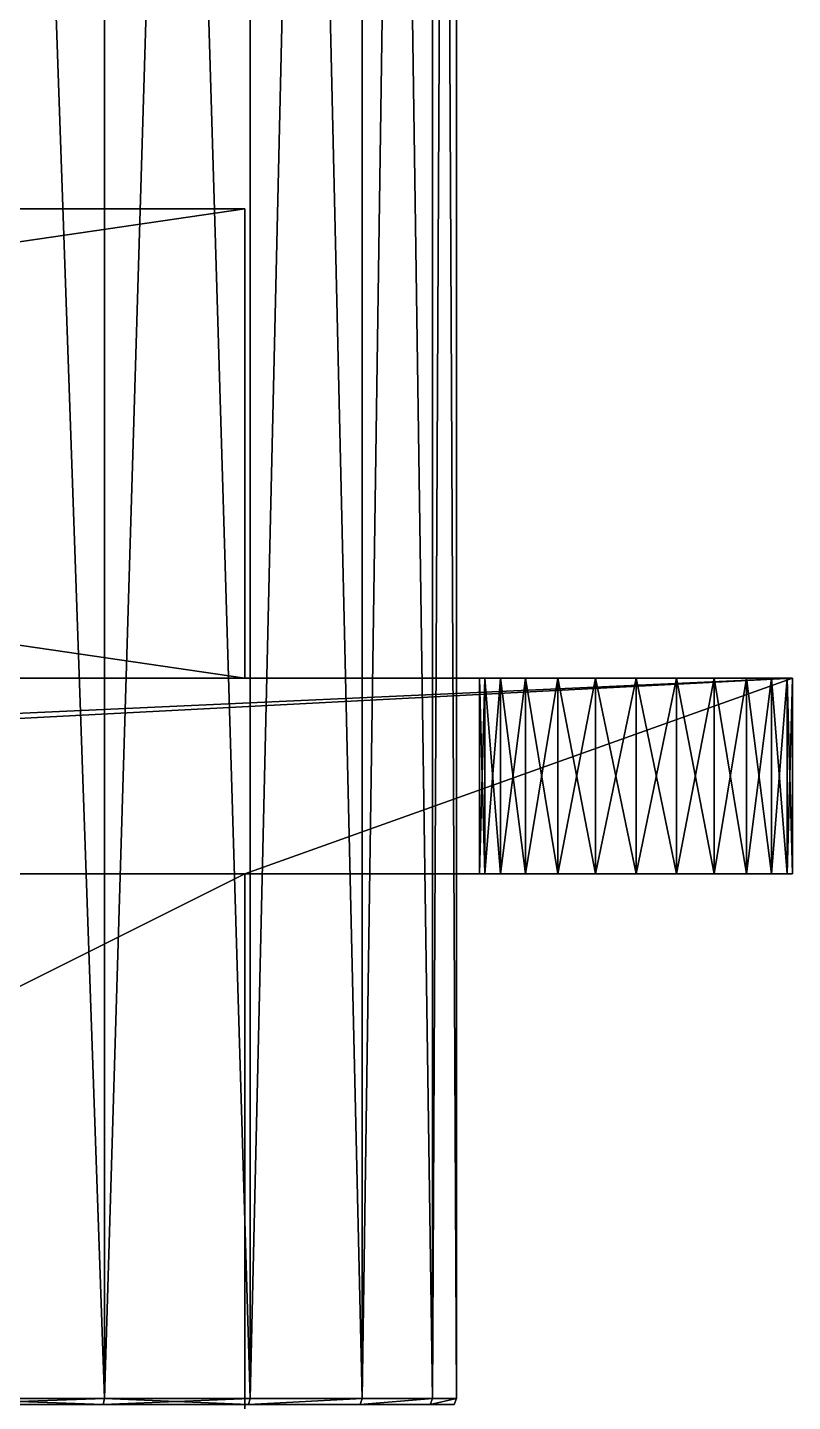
# Model space of a CAD drawing. Header units: millimetres. Extents: x 792 to 981, y 271 to 417.
# Drawn here: x 918.4 to 928.17, y 320.39 to 337.95 of the extents above; entities that cross this region are included whole.
import ezdxf

# ---------------------------------------------------------------- set-up
doc = ezdxf.new("R2010")
doc.units = ezdxf.units.MM

# ---------------------------------------------------------------- blocks, each defined once
blk = doc.blocks.new('Component')
for p, q in [((0, 20, 26.5), (41, 20, 26.5)), ((41, 20, 35), (34.626, 19.979, 35)), ((41, 20, 29), (41, 20, 35)), ((41, 0, 29), (41, 20, 29)), ((41, 20, 29), (48, 20, 29)), ((41, 20, 26.5), (41, 0, 26.5)), ((41, 20, 26.5), (48, 20, 26.5)), ((41, 20, 6), (41, 20, 26.5)), ((41, 0, 35), (41, 20, 35)), ((48, 20, 26.5), (48, 20, 29)), ((48, 20, 26.5), (48, 16.5, 26.5)), ((48, 16.5, 29), (48, 20, 29)), ((46, 18.5, 29), (46, 18.5, 26.5)), ((45.482, 18.432, 29), (45.482, 18.432, 26.5)), ((46.518, 18.432, 29), (46.518, 18.432, 26.5)), ((45, 18.232, 29), (45, 18.232, 26.5)), ((47, 18.232, 29), (47, 18.232, 26.5)), ((44.586, 17.914, 29), (44.586, 17.914, 26.5)), ((47.414, 17.914, 29), (47.414, 17.914, 26.5)), ((44.268, 17.5, 29), (44.268, 17.5, 26.5)), ((47.732, 17.5, 29), (47.732, 17.5, 26.5)), ((44.068, 17.018, 29), (44.068, 17.018, 26.5)), ((47.932, 17.018, 29), (47.932, 17.018, 26.5)), ((44, 16.5, 29), (44, 16.5, 26.5)), ((48, 16.5, 29), (48, 16.5, 26.5)), ((48, 3.5, 29), (48, 16.5, 29)), ((48, 16.5, 26.5), (48, 3.5, 26.5)), ((44.068, 15.982, 29), (44.068, 15.982, 26.5)), ((47.932, 15.982, 29), (47.932, 15.982, 26.5)), ((44.268, 15.5, 29), (44.268, 15.5, 26.5)), ((47.732, 15.5, 29), (47.732, 15.5, 26.5)), ((44.586, 15.086, 29), (44.586, 15.086, 26.5)), ((47.414, 15.086, 29), (47.414, 15.086, 26.5)), ((45, 14.768, 29), (45, 14.768, 26.5)), ((47, 14.768, 29), (47, 14.768, 26.5)), ((45.482, 14.568, 29), (45.482, 14.568, 26.5)), ((46, 14.5, 29), (46, 14.5, 26.5)), ((46.518, 14.568, 29), (46.518, 14.568, 26.5)), ((46, 5.5, 29), (46, 5.5, 26.5)), ((45.482, 5.432, 29), (45.482, 5.432, 26.5)), ((46.518, 5.432, 29), (46.518, 5.432, 26.5)), ((45, 5.232, 29), (45, 5.232, 26.5)), ((47, 5.232, 29), (47, 5.232, 26.5)), ((44.586, 4.914, 29), (44.586, 4.914, 26.5)), ((47.414, 4.914, 29), (47.414, 4.914, 26.5)), ((44.268, 4.5, 29), (44.268, 4.5, 26.5)), ((47.732, 4.5, 29), (47.732, 4.5, 26.5)), ((44.068, 4.018, 29), (44.068, 4.018, 26.5)), ((47.932, 4.018, 29), (47.932, 4.018, 26.5)), ((44, 3.5, 29), (44, 3.5, 26.5)), ((48, 0, 29), (48, 3.5, 29)), ((48, 3.5, 29), (48, 3.5, 26.5)), ((48, 3.5, 26.5), (48, 0, 26.5)), ((44.068, 2.982, 29), (44.068, 2.982, 26.5)), ((47.932, 2.982, 29), (47.932, 2.982, 26.5)), ((44.268, 2.5, 29), (44.268, 2.5, 26.5)), ((47.732, 2.5, 29), (47.732, 2.5, 26.5)), ((44.586, 2.086, 29), (44.586, 2.086, 26.5)), ((47.414, 2.086, 29), (47.414, 2.086, 26.5)), ((45, 1.768, 29), (45, 1.768, 26.5)), ((47, 1.768, 29), (47, 1.768, 26.5)), ((45.482, 1.568, 29), (45.482, 1.568, 26.5)), ((46, 1.5, 29), (46, 1.5, 26.5)), ((46.518, 1.568, 29), (46.518, 1.568, 26.5)), ((41, 0, 26.5), (0, 0, 26.5)), ((34.626, 0.021, 35), (41, 0, 35)), ((41, 0, 29), (41, 0, 35)), ((41, 0, 29), (48, 0, 29)), ((41, 0, 26.5), (48, 0, 26.5)), ((41, 0, 6), (41, 0, 26.5)), ((48, 0, 26.5), (48, 0, 29))]:
    blk.add_line(p, q)
at = {"extrusion": (0, 0, -1)}
for centre in [(-46, 16.5, -29), (-46, 16.5, -26.5), (-46, 3.5, -29), (-46, 3.5, -26.5)]:
    blk.add_circle(centre, 2, dxfattribs=at)
mesh = blk.add_polyface()
corners = [(-7, 20, 29), (0, 20, 29), (-7, 20, 26.5), (10, 20, 37), (34.626, 19.979, 35), (10, 20, 35), (34.626, 19.979, 37), (34.5, 20, 37), (0, 20, 35), (41, 20, 29), (41, 20, 35), (41, 20, 26.5), (0, 20, 26.5), (48, 20, 26.5), (48, 20, 29)]
mesh.append_faces([[corners[k] for k in face] for face in [(6, 3, 7), (2, 11, 12)]], dxfattribs={"vtx0": -1})
mesh.append_faces([[corners[k] for k in face] for face in [(3, 4, 5), (4, 3, 6), (8, 9, 1), (9, 8, 10), (10, 5, 4), (11, 2, 13), (13, 2, 14), (14, 1, 9)]], dxfattribs={"vtx0": -1, "vtx1": -1})
mesh.append_faces([[corners[k] for k in face] for face in [(14, 2, 1)]], dxfattribs={"vtx0": -1, "vtx1": -1, "vtx2": -1})
mesh.append_faces([[corners[k] for k in face] for face in [(10, 8, 5)]], dxfattribs={"vtx0": -1, "vtx2": -1})
mesh.append_faces([[corners[k] for k in face] for face in [(0, 1, 2)]], dxfattribs={"vtx1": -1})
mesh = blk.add_polyface()
corners = [(0, 20, 26.5), (41, 20, 6), (0, 20, 6), (41, 20, 26.5)]
mesh.append_faces([[corners[k] for k in face] for face in [(0, 1, 2), (1, 0, 3)]], dxfattribs={"vtx0": -1})
mesh = blk.add_polyface()
corners = [(41, 20, 26.5), (0, 0, 26.5), (0, 20, 26.5), (41, 0, 26.5)]
mesh.append_faces([[corners[k] for k in face] for face in [(0, 1, 2), (1, 0, 3)]], dxfattribs={"vtx0": -1})
mesh = blk.add_polyface()
corners = [(41, 0, 35), (34.748, 0.055, 35), (34.626, 0.021, 35), (34.866, 0.104, 35), (34.978, 0.165, 35), (35.082, 0.238, 35), (35.177, 0.323, 35), (35.262, 0.418, 35), (35.335, 0.522, 35), (35.396, 0.634, 35), (35.445, 0.752, 35), (35.479, 0.874, 35), (35.5, 4.5, 35), (36.231, 5.236, 35), (36.85, 6.068, 35), (37.346, 6.979, 35), (37.707, 7.952, 35), (37.926, 8.965, 35), (38, 10, 35), (34.748, 19.945, 35), (41, 20, 35), (34.626, 19.979, 35), (34.866, 19.896, 35), (34.978, 19.835, 35), (35.082, 19.762, 35), (35.177, 19.677, 35), (35.262, 19.582, 35), (35.335, 19.478, 35), (35.396, 19.366, 35), (35.445, 19.248, 35), (35.479, 19.126, 35), (35.5, 15.5, 35), (36.231, 14.764, 35), (36.85, 13.932, 35), (37.346, 13.021, 35), (37.707, 12.048, 35), (37.926, 11.035, 35)]
mesh.append_faces([[corners[k] for k in face] for face in [(0, 1, 2), (19, 20, 21)]], dxfattribs={"vtx0": -1})
mesh.append_faces([[corners[k] for k in face] for face in [(1, 0, 3), (3, 0, 4), (4, 0, 5), (5, 0, 6), (6, 0, 7), (7, 0, 8), (8, 0, 9), (9, 0, 10), (10, 0, 11), (11, 0, 12), (12, 0, 13), (13, 0, 14), (14, 0, 15), (15, 0, 16), (16, 0, 17), (17, 0, 18), (20, 18, 0)]], dxfattribs={"vtx0": -1, "vtx1": -1})
mesh.append_faces([[corners[k] for k in face] for face in [(20, 19, 22), (20, 22, 23), (20, 23, 24), (20, 24, 25), (20, 25, 26), (20, 26, 27), (20, 27, 28), (20, 28, 29), (20, 29, 30), (20, 30, 31), (20, 31, 32), (20, 32, 33), (20, 33, 34), (20, 34, 35), (20, 35, 36), (20, 36, 18)]], dxfattribs={"vtx0": -1, "vtx2": -1})
mesh = blk.add_polyface()
corners = [(41, 20, 29), (41, 0, 35), (41, 0, 29), (41, 20, 35)]
mesh.append_faces([[corners[k] for k in face] for face in [(0, 1, 2), (1, 0, 3)]], dxfattribs={"vtx0": -1})
mesh = blk.add_polyface()
corners = [(41, 20, 6), (41, 0, 26.5), (41, 0, 6), (41, 20, 26.5)]
mesh.append_faces([[corners[k] for k in face] for face in [(0, 1, 2), (1, 0, 3)]], dxfattribs={"vtx0": -1})
mesh = blk.add_polyface()
corners = [(41, 20, 29), (45, 18.232, 29), (48, 20, 29), (44.586, 17.914, 29), (44.268, 17.5, 29), (44.068, 17.018, 29), (44, 16.5, 29), (44, 3.5, 29), (45.482, 18.432, 29), (46, 18.5, 29), (46.518, 18.432, 29), (47, 18.232, 29), (47.414, 17.914, 29), (47.732, 17.5, 29), (47.932, 17.018, 29), (48, 16.5, 29), (44.068, 4.018, 29), (44.068, 15.982, 29), (44.268, 4.5, 29), (44.268, 15.5, 29), (44.586, 4.914, 29), (44.586, 15.086, 29), (45, 5.232, 29), (45, 14.768, 29), (45.482, 5.432, 29), (45.482, 14.568, 29), (46, 5.5, 29), (46, 14.5, 29), (46.518, 5.432, 29), (46.518, 14.568, 29), (47, 5.232, 29), (47, 14.768, 29), (47.414, 4.914, 29), (47.414, 15.086, 29), (47.732, 4.5, 29), (47.732, 15.5, 29), (47.932, 4.018, 29), (47.932, 15.982, 29), (48, 3.5, 29), (41, 0, 29), (44.068, 2.982, 29), (44.268, 2.5, 29), (44.586, 2.086, 29), (45, 1.768, 29), (48, 0, 29), (45.482, 1.568, 29), (46, 1.5, 29), (46.518, 1.568, 29), (47, 1.768, 29), (47.414, 2.086, 29), (47.732, 2.5, 29), (47.932, 2.982, 29)]
mesh.append_faces([[corners[k] for k in face] for face in [(2, 14, 15), (37, 38, 15), (51, 44, 38)]], dxfattribs={"vtx0": -1})
mesh.append_faces([[corners[k] for k in face] for face in [(0, 1, 2), (1, 0, 3), (3, 0, 4), (4, 0, 5), (5, 0, 6), (16, 6, 7), (6, 16, 17), (17, 18, 19), (19, 20, 21), (21, 22, 23), (23, 24, 25), (25, 26, 27), (27, 28, 29), (29, 30, 31), (31, 32, 33), (33, 34, 35), (35, 36, 37), (39, 40, 0), (40, 39, 41), (41, 39, 42), (42, 39, 43), (43, 44, 45), (45, 44, 46), (46, 44, 47), (47, 44, 48), (48, 44, 49), (49, 44, 50), (50, 44, 51)]], dxfattribs={"vtx0": -1, "vtx1": -1})
mesh.append_faces([[corners[k] for k in face] for face in [(6, 0, 7)]], dxfattribs={"vtx0": -1, "vtx1": -1, "vtx2": -1})
mesh.append_faces([[corners[k] for k in face] for face in [(2, 1, 8), (2, 8, 9), (2, 9, 10), (2, 10, 11), (2, 11, 12), (2, 12, 13), (2, 13, 14), (17, 16, 18), (19, 18, 20), (21, 20, 22), (23, 22, 24), (25, 24, 26), (27, 26, 28), (29, 28, 30), (31, 30, 32), (33, 32, 34), (35, 34, 36), (37, 36, 38), (43, 39, 44), (0, 40, 7)]], dxfattribs={"vtx0": -1, "vtx2": -1})
mesh = blk.add_polyface()
corners = [(41, 20, 26.5), (44.068, 17.018, 26.5), (41, 0, 26.5), (44.268, 17.5, 26.5), (44.586, 17.914, 26.5), (45, 18.232, 26.5), (48, 20, 26.5), (44, 16.5, 26.5), (45.482, 18.432, 26.5), (46, 18.5, 26.5), (46.518, 18.432, 26.5), (47, 18.232, 26.5), (47.414, 17.914, 26.5), (47.732, 17.5, 26.5), (47.932, 17.018, 26.5), (48, 16.5, 26.5), (45, 1.768, 26.5), (48, 0, 26.5), (44.586, 2.086, 26.5), (44.268, 2.5, 26.5), (44.068, 2.982, 26.5), (44, 3.5, 26.5), (45.482, 1.568, 26.5), (46, 1.5, 26.5), (46.518, 1.568, 26.5), (47, 1.768, 26.5), (47.414, 2.086, 26.5), (47.732, 2.5, 26.5), (47.932, 2.982, 26.5), (48, 3.5, 26.5), (44.068, 15.982, 26.5), (44.068, 4.018, 26.5), (44.268, 15.5, 26.5), (44.268, 4.5, 26.5), (44.586, 15.086, 26.5), (44.586, 4.914, 26.5), (45, 14.768, 26.5), (45, 5.232, 26.5), (45.482, 5.432, 26.5), (45.482, 14.568, 26.5), (46, 5.5, 26.5), (46, 14.5, 26.5), (46.518, 14.568, 26.5), (46.518, 5.432, 26.5), (47, 14.768, 26.5), (47, 5.232, 26.5), (47.414, 4.914, 26.5), (47.414, 15.086, 26.5), (47.732, 15.5, 26.5), (47.732, 4.5, 26.5), (47.932, 15.982, 26.5), (47.932, 4.018, 26.5)]
mesh.append_faces([[corners[k] for k in face] for face in [(14, 6, 15), (17, 28, 29), (51, 15, 29)]], dxfattribs={"vtx0": -1})
mesh.append_faces([[corners[k] for k in face] for face in [(0, 1, 2), (1, 0, 3), (3, 0, 4), (4, 0, 5), (5, 6, 8), (8, 6, 9), (9, 6, 10), (10, 6, 11), (11, 6, 12), (12, 6, 13), (13, 6, 14), (2, 16, 17), (16, 2, 18), (18, 2, 19), (19, 2, 20), (20, 2, 21), (30, 21, 7), (21, 30, 31), (31, 32, 33), (33, 34, 35), (35, 36, 37), (37, 36, 38), (38, 39, 40), (40, 42, 43), (43, 44, 45), (45, 44, 46), (46, 48, 49), (49, 50, 51)]], dxfattribs={"vtx0": -1, "vtx1": -1})
mesh.append_faces([[corners[k] for k in face] for face in [(21, 2, 7)]], dxfattribs={"vtx0": -1, "vtx1": -1, "vtx2": -1})
mesh.append_faces([[corners[k] for k in face] for face in [(5, 0, 6), (2, 1, 7), (17, 16, 22), (17, 22, 23), (17, 23, 24), (17, 24, 25), (17, 25, 26), (17, 26, 27), (17, 27, 28), (31, 30, 32), (33, 32, 34), (35, 34, 36), (38, 36, 39), (40, 39, 41), (40, 41, 42), (43, 42, 44), (46, 44, 47), (46, 47, 48), (49, 48, 50), (51, 50, 15)]], dxfattribs={"vtx0": -1, "vtx2": -1})
mesh = blk.add_polyface()
corners = [(48, 20, 26.5), (48, 16.5, 29), (48, 16.5, 26.5), (48, 20, 29)]
mesh.append_faces([[corners[k] for k in face] for face in [(0, 1, 2), (1, 0, 3)]], dxfattribs={"vtx0": -1})
mesh = blk.add_polyface()
corners = [(46, 18.5, 29), (45.482, 18.432, 26.5), (46, 18.5, 26.5), (45.482, 18.432, 29)]
mesh.append_faces([[corners[k] for k in face] for face in [(0, 1, 2), (1, 0, 3)]], dxfattribs={"vtx0": -1})
mesh = blk.add_polyface()
corners = [(46.518, 18.432, 29), (46, 18.5, 26.5), (46.518, 18.432, 26.5), (46, 18.5, 29)]
mesh.append_faces([[corners[k] for k in face] for face in [(0, 1, 2), (1, 0, 3)]], dxfattribs={"vtx0": -1})
mesh = blk.add_polyface()
corners = [(45.482, 18.432, 29), (45, 18.232, 26.5), (45.482, 18.432, 26.5), (45, 18.232, 29)]
mesh.append_faces([[corners[k] for k in face] for face in [(0, 1, 2), (1, 0, 3)]], dxfattribs={"vtx0": -1})
mesh = blk.add_polyface()
corners = [(47, 18.232, 29), (46.518, 18.432, 26.5), (47, 18.232, 26.5), (46.518, 18.432, 29)]
mesh.append_faces([[corners[k] for k in face] for face in [(0, 1, 2), (1, 0, 3)]], dxfattribs={"vtx0": -1})
mesh = blk.add_polyface()
corners = [(45, 18.232, 29), (44.586, 17.914, 26.5), (45, 18.232, 26.5), (44.586, 17.914, 29)]
mesh.append_faces([[corners[k] for k in face] for face in [(0, 1, 2), (1, 0, 3)]], dxfattribs={"vtx0": -1})
mesh = blk.add_polyface()
corners = [(47.414, 17.914, 29), (47, 18.232, 26.5), (47.414, 17.914, 26.5), (47, 18.232, 29)]
mesh.append_faces([[corners[k] for k in face] for face in [(0, 1, 2), (1, 0, 3)]], dxfattribs={"vtx0": -1})
mesh = blk.add_polyface()
corners = [(44.586, 17.914, 26.5), (44.268, 17.5, 29), (44.268, 17.5, 26.5), (44.586, 17.914, 29)]
mesh.append_faces([[corners[k] for k in face] for face in [(0, 1, 2), (1, 0, 3)]], dxfattribs={"vtx0": -1})
mesh = blk.add_polyface()
corners = [(47.414, 17.914, 29), (47.732, 17.5, 26.5), (47.732, 17.5, 29), (47.414, 17.914, 26.5)]
mesh.append_faces([[corners[k] for k in face] for face in [(0, 1, 2), (1, 0, 3)]], dxfattribs={"vtx0": -1})
mesh = blk.add_polyface()
corners = [(44.268, 17.5, 26.5), (44.068, 17.018, 29), (44.068, 17.018, 26.5), (44.268, 17.5, 29)]
mesh.append_faces([[corners[k] for k in face] for face in [(0, 1, 2), (1, 0, 3)]], dxfattribs={"vtx0": -1})
mesh = blk.add_polyface()
corners = [(47.732, 17.5, 29), (47.932, 17.018, 26.5), (47.932, 17.018, 29), (47.732, 17.5, 26.5)]
mesh.append_faces([[corners[k] for k in face] for face in [(0, 1, 2), (1, 0, 3)]], dxfattribs={"vtx0": -1})
mesh = blk.add_polyface()
corners = [(44.068, 17.018, 26.5), (44, 16.5, 29), (44, 16.5, 26.5), (44.068, 17.018, 29)]
mesh.append_faces([[corners[k] for k in face] for face in [(0, 1, 2), (1, 0, 3)]], dxfattribs={"vtx0": -1})
mesh = blk.add_polyface()
corners = [(47.932, 17.018, 29), (48, 16.5, 26.5), (48, 16.5, 29), (47.932, 17.018, 26.5)]
mesh.append_faces([[corners[k] for k in face] for face in [(0, 1, 2), (1, 0, 3)]], dxfattribs={"vtx0": -1})
mesh = blk.add_polyface()
corners = [(44, 16.5, 26.5), (44.068, 15.982, 29), (44.068, 15.982, 26.5), (44, 16.5, 29)]
mesh.append_faces([[corners[k] for k in face] for face in [(0, 1, 2), (1, 0, 3)]], dxfattribs={"vtx0": -1})
mesh = blk.add_polyface()
corners = [(48, 16.5, 29), (47.932, 15.982, 26.5), (47.932, 15.982, 29), (48, 16.5, 26.5)]
mesh.append_faces([[corners[k] for k in face] for face in [(0, 1, 2), (1, 0, 3)]], dxfattribs={"vtx0": -1})
mesh = blk.add_polyface()
corners = [(48, 16.5, 26.5), (48, 3.5, 29), (48, 3.5, 26.5), (48, 16.5, 29)]
mesh.append_faces([[corners[k] for k in face] for face in [(0, 1, 2), (1, 0, 3)]], dxfattribs={"vtx0": -1})
mesh = blk.add_polyface()
corners = [(44.068, 15.982, 26.5), (44.268, 15.5, 29), (44.268, 15.5, 26.5), (44.068, 15.982, 29)]
mesh.append_faces([[corners[k] for k in face] for face in [(0, 1, 2), (1, 0, 3)]], dxfattribs={"vtx0": -1})
mesh = blk.add_polyface()
corners = [(47.932, 15.982, 29), (47.732, 15.5, 26.5), (47.732, 15.5, 29), (47.932, 15.982, 26.5)]
mesh.append_faces([[corners[k] for k in face] for face in [(0, 1, 2), (1, 0, 3)]], dxfattribs={"vtx0": -1})
mesh = blk.add_polyface()
corners = [(44.268, 15.5, 26.5), (44.586, 15.086, 29), (44.586, 15.086, 26.5), (44.268, 15.5, 29)]
mesh.append_faces([[corners[k] for k in face] for face in [(0, 1, 2), (1, 0, 3)]], dxfattribs={"vtx0": -1})
mesh = blk.add_polyface()
corners = [(47.732, 15.5, 29), (47.414, 15.086, 26.5), (47.414, 15.086, 29), (47.732, 15.5, 26.5)]
mesh.append_faces([[corners[k] for k in face] for face in [(0, 1, 2), (1, 0, 3)]], dxfattribs={"vtx0": -1})
mesh = blk.add_polyface()
corners = [(44.586, 15.086, 29), (45, 14.768, 26.5), (44.586, 15.086, 26.5), (45, 14.768, 29)]
mesh.append_faces([[corners[k] for k in face] for face in [(0, 1, 2), (1, 0, 3)]], dxfattribs={"vtx0": -1})
mesh = blk.add_polyface()
corners = [(47, 14.768, 29), (47.414, 15.086, 26.5), (47, 14.768, 26.5), (47.414, 15.086, 29)]
mesh.append_faces([[corners[k] for k in face] for face in [(0, 1, 2), (1, 0, 3)]], dxfattribs={"vtx0": -1})
mesh = blk.add_polyface()
corners = [(45, 14.768, 29), (45.482, 14.568, 26.5), (45, 14.768, 26.5), (45.482, 14.568, 29)]
mesh.append_faces([[corners[k] for k in face] for face in [(0, 1, 2), (1, 0, 3)]], dxfattribs={"vtx0": -1})
mesh = blk.add_polyface()
corners = [(46.518, 14.568, 29), (47, 14.768, 26.5), (46.518, 14.568, 26.5), (47, 14.768, 29)]
mesh.append_faces([[corners[k] for k in face] for face in [(0, 1, 2), (1, 0, 3)]], dxfattribs={"vtx0": -1})
mesh = blk.add_polyface()
corners = [(45.482, 14.568, 29), (46, 14.5, 26.5), (45.482, 14.568, 26.5), (46, 14.5, 29)]
mesh.append_faces([[corners[k] for k in face] for face in [(0, 1, 2), (1, 0, 3)]], dxfattribs={"vtx0": -1})
mesh = blk.add_polyface()
corners = [(46, 14.5, 29), (46.518, 14.568, 26.5), (46, 14.5, 26.5), (46.518, 14.568, 29)]
mesh.append_faces([[corners[k] for k in face] for face in [(0, 1, 2), (1, 0, 3)]], dxfattribs={"vtx0": -1})
mesh = blk.add_polyface()
corners = [(46, 5.5, 29), (45.482, 5.432, 26.5), (46, 5.5, 26.5), (45.482, 5.432, 29)]
mesh.append_faces([[corners[k] for k in face] for face in [(0, 1, 2), (1, 0, 3)]], dxfattribs={"vtx0": -1})
mesh = blk.add_polyface()
corners = [(46.518, 5.432, 29), (46, 5.5, 26.5), (46.518, 5.432, 26.5), (46, 5.5, 29)]
mesh.append_faces([[corners[k] for k in face] for face in [(0, 1, 2), (1, 0, 3)]], dxfattribs={"vtx0": -1})
mesh = blk.add_polyface()
corners = [(45.482, 5.432, 29), (45, 5.232, 26.5), (45.482, 5.432, 26.5), (45, 5.232, 29)]
mesh.append_faces([[corners[k] for k in face] for face in [(0, 1, 2), (1, 0, 3)]], dxfattribs={"vtx0": -1})
mesh = blk.add_polyface()
corners = [(47, 5.232, 29), (46.518, 5.432, 26.5), (47, 5.232, 26.5), (46.518, 5.432, 29)]
mesh.append_faces([[corners[k] for k in face] for face in [(0, 1, 2), (1, 0, 3)]], dxfattribs={"vtx0": -1})
mesh = blk.add_polyface()
corners = [(45, 5.232, 29), (44.586, 4.914, 26.5), (45, 5.232, 26.5), (44.586, 4.914, 29)]
mesh.append_faces([[corners[k] for k in face] for face in [(0, 1, 2), (1, 0, 3)]], dxfattribs={"vtx0": -1})
mesh = blk.add_polyface()
corners = [(47.414, 4.914, 29), (47, 5.232, 26.5), (47.414, 4.914, 26.5), (47, 5.232, 29)]
mesh.append_faces([[corners[k] for k in face] for face in [(0, 1, 2), (1, 0, 3)]], dxfattribs={"vtx0": -1})
mesh = blk.add_polyface()
corners = [(44.586, 4.914, 26.5), (44.268, 4.5, 29), (44.268, 4.5, 26.5), (44.586, 4.914, 29)]
mesh.append_faces([[corners[k] for k in face] for face in [(0, 1, 2), (1, 0, 3)]], dxfattribs={"vtx0": -1})
mesh = blk.add_polyface()
corners = [(47.414, 4.914, 29), (47.732, 4.5, 26.5), (47.732, 4.5, 29), (47.414, 4.914, 26.5)]
mesh.append_faces([[corners[k] for k in face] for face in [(0, 1, 2), (1, 0, 3)]], dxfattribs={"vtx0": -1})
mesh = blk.add_polyface()
corners = [(44.268, 4.5, 26.5), (44.068, 4.018, 29), (44.068, 4.018, 26.5), (44.268, 4.5, 29)]
mesh.append_faces([[corners[k] for k in face] for face in [(0, 1, 2), (1, 0, 3)]], dxfattribs={"vtx0": -1})
mesh = blk.add_polyface()
corners = [(47.732, 4.5, 29), (47.932, 4.018, 26.5), (47.932, 4.018, 29), (47.732, 4.5, 26.5)]
mesh.append_faces([[corners[k] for k in face] for face in [(0, 1, 2), (1, 0, 3)]], dxfattribs={"vtx0": -1})
mesh = blk.add_polyface()
corners = [(44.068, 4.018, 26.5), (44, 3.5, 29), (44, 3.5, 26.5), (44.068, 4.018, 29)]
mesh.append_faces([[corners[k] for k in face] for face in [(0, 1, 2), (1, 0, 3)]], dxfattribs={"vtx0": -1})
mesh = blk.add_polyface()
corners = [(47.932, 4.018, 29), (48, 3.5, 26.5), (48, 3.5, 29), (47.932, 4.018, 26.5)]
mesh.append_faces([[corners[k] for k in face] for face in [(0, 1, 2), (1, 0, 3)]], dxfattribs={"vtx0": -1})
mesh = blk.add_polyface()
corners = [(44, 3.5, 26.5), (44.068, 2.982, 29), (44.068, 2.982, 26.5), (44, 3.5, 29)]
mesh.append_faces([[corners[k] for k in face] for face in [(0, 1, 2), (1, 0, 3)]], dxfattribs={"vtx0": -1})
mesh = blk.add_polyface()
corners = [(48, 3.5, 29), (47.932, 2.982, 26.5), (47.932, 2.982, 29), (48, 3.5, 26.5)]
mesh.append_faces([[corners[k] for k in face] for face in [(0, 1, 2), (1, 0, 3)]], dxfattribs={"vtx0": -1})
mesh = blk.add_polyface()
corners = [(48, 3.5, 26.5), (48, 0, 29), (48, 0, 26.5), (48, 3.5, 29)]
mesh.append_faces([[corners[k] for k in face] for face in [(0, 1, 2), (1, 0, 3)]], dxfattribs={"vtx0": -1})
mesh = blk.add_polyface()
corners = [(44.068, 2.982, 26.5), (44.268, 2.5, 29), (44.268, 2.5, 26.5), (44.068, 2.982, 29)]
mesh.append_faces([[corners[k] for k in face] for face in [(0, 1, 2), (1, 0, 3)]], dxfattribs={"vtx0": -1})
mesh = blk.add_polyface()
corners = [(47.932, 2.982, 29), (47.732, 2.5, 26.5), (47.732, 2.5, 29), (47.932, 2.982, 26.5)]
mesh.append_faces([[corners[k] for k in face] for face in [(0, 1, 2), (1, 0, 3)]], dxfattribs={"vtx0": -1})
mesh = blk.add_polyface()
corners = [(44.268, 2.5, 26.5), (44.586, 2.086, 29), (44.586, 2.086, 26.5), (44.268, 2.5, 29)]
mesh.append_faces([[corners[k] for k in face] for face in [(0, 1, 2), (1, 0, 3)]], dxfattribs={"vtx0": -1})
mesh = blk.add_polyface()
corners = [(47.732, 2.5, 29), (47.414, 2.086, 26.5), (47.414, 2.086, 29), (47.732, 2.5, 26.5)]
mesh.append_faces([[corners[k] for k in face] for face in [(0, 1, 2), (1, 0, 3)]], dxfattribs={"vtx0": -1})
mesh = blk.add_polyface()
corners = [(44.586, 2.086, 29), (45, 1.768, 26.5), (44.586, 2.086, 26.5), (45, 1.768, 29)]
mesh.append_faces([[corners[k] for k in face] for face in [(0, 1, 2), (1, 0, 3)]], dxfattribs={"vtx0": -1})
mesh = blk.add_polyface()
corners = [(47, 1.768, 29), (47.414, 2.086, 26.5), (47, 1.768, 26.5), (47.414, 2.086, 29)]
mesh.append_faces([[corners[k] for k in face] for face in [(0, 1, 2), (1, 0, 3)]], dxfattribs={"vtx0": -1})
mesh = blk.add_polyface()
corners = [(45, 1.768, 29), (45.482, 1.568, 26.5), (45, 1.768, 26.5), (45.482, 1.568, 29)]
mesh.append_faces([[corners[k] for k in face] for face in [(0, 1, 2), (1, 0, 3)]], dxfattribs={"vtx0": -1})
mesh = blk.add_polyface()
corners = [(46.518, 1.568, 29), (47, 1.768, 26.5), (46.518, 1.568, 26.5), (47, 1.768, 29)]
mesh.append_faces([[corners[k] for k in face] for face in [(0, 1, 2), (1, 0, 3)]], dxfattribs={"vtx0": -1})
mesh = blk.add_polyface()
corners = [(45.482, 1.568, 29), (46, 1.5, 26.5), (45.482, 1.568, 26.5), (46, 1.5, 29)]
mesh.append_faces([[corners[k] for k in face] for face in [(0, 1, 2), (1, 0, 3)]], dxfattribs={"vtx0": -1})
mesh = blk.add_polyface()
corners = [(46, 1.5, 29), (46.518, 1.568, 26.5), (46, 1.5, 26.5), (46.518, 1.568, 29)]
mesh.append_faces([[corners[k] for k in face] for face in [(0, 1, 2), (1, 0, 3)]], dxfattribs={"vtx0": -1})
mesh = blk.add_polyface()
corners = [(34.626, 0.021, 37), (10, 0, 35), (34.626, 0.021, 35), (10, 0, 37), (34.5, 0, 37), (41, 0, 35), (0, 0, 29), (41, 0, 29), (0, 0, 35), (48, 0, 29), (41, 0, 26.5), (48, 0, 26.5), (0, 0, 26.5), (-7, 0, 26.5), (-7, 0, 29)]
mesh.append_faces([[corners[k] for k in face] for face in [(3, 0, 4), (9, 10, 11), (13, 6, 14)]], dxfattribs={"vtx0": -1})
mesh.append_faces([[corners[k] for k in face] for face in [(0, 1, 2), (1, 0, 3), (5, 6, 7), (6, 5, 8), (8, 2, 1), (10, 9, 12), (12, 9, 13)]], dxfattribs={"vtx0": -1, "vtx1": -1})
mesh.append_faces([[corners[k] for k in face] for face in [(13, 9, 6)]], dxfattribs={"vtx0": -1, "vtx1": -1, "vtx2": -1})
mesh.append_faces([[corners[k] for k in face] for face in [(8, 5, 2), (6, 9, 7)]], dxfattribs={"vtx0": -1, "vtx2": -1})
mesh = blk.add_polyface()
corners = [(41, 0, 26.5), (0, 0, 6), (41, 0, 6), (0, 0, 26.5)]
mesh.append_faces([[corners[k] for k in face] for face in [(0, 1, 2), (1, 0, 3)]], dxfattribs={"vtx0": -1})

msp = doc.modelspace()

# ---------------------------------------------------------------- linework, layer by layer
at = {"extrusion": (-3.06162e-16, -1, -1.83697e-16)}
for p, q in [((919.379, 382.434, 64.294), (919.379, 320.434, 64.294)), ((919.379, 382.434, 48.706), (919.379, 320.434, 48.706)), ((921.243, 382.434, 62.864), (921.243, 320.434, 62.864)), ((921.243, 382.434, 50.136), (921.243, 320.434, 50.136)), ((922.674, 382.434, 61), (922.674, 320.434, 61)), ((922.674, 382.434, 52), (922.674, 320.434, 52)), ((923.573, 382.434, 58.829), (923.573, 320.434, 58.829)), ((923.573, 382.434, 54.171), (923.573, 320.434, 54.171)), ((923.879, 382.434, 56.5), (923.879, 320.434, 56.5)), ((919.379, 320.434, 48.706), (917.209, 320.434, 47.807)), ((917.209, 320.434, 65.193), (919.379, 320.434, 64.294)), ((919.379, 320.434, 48.706), (919.364, 320.354, 48.732)), ((919.379, 320.434, 64.294), (919.364, 320.354, 64.268)), ((921.243, 320.434, 50.136), (919.379, 320.434, 48.706)), ((919.379, 320.434, 64.294), (921.243, 320.434, 62.864)), ((921.243, 320.434, 50.136), (921.222, 320.354, 50.157)), ((921.243, 320.434, 62.864), (921.222, 320.354, 62.843)), ((922.674, 320.434, 52), (921.243, 320.434, 50.136)), ((921.243, 320.434, 62.864), (922.674, 320.434, 61)), ((922.674, 320.434, 52), (922.647, 320.354, 52.015)), ((922.674, 320.434, 61), (922.647, 320.354, 60.985)), ((923.573, 320.434, 54.171), (922.674, 320.434, 52)), ((922.674, 320.434, 61), (923.573, 320.434, 58.829)), ((923.573, 320.434, 54.171), (923.544, 320.354, 54.178)), ((923.573, 320.434, 58.829), (923.544, 320.354, 58.822)), ((923.879, 320.434, 56.5), (923.573, 320.434, 54.171)), ((923.573, 320.434, 58.829), (923.879, 320.434, 56.5)), ((923.879, 320.434, 56.5), (923.849, 320.354, 56.5))]:
    msp.add_line(p, q, dxfattribs=at)
msp.add_line((926.173, 327.134, 8.5), (926.173, 327.134, 5))

# ---------------------------------------------------------------- block references
at = {"extrusion": (0, 1, -1.83697e-16), "rotation": 180}
msp.add_blockref('Component', (-880.173, 25, 300.634), dxfattribs=at)

# ---------------------------------------------------------------- meshes
at = {"color": 160, "true_color": 0x3232ff}
mesh = msp.add_polyface(dxfattribs=at)
corners = [(917.209, 320.434, 65.193), (919.379, 382.434, 64.294), (917.209, 382.434, 65.193), (919.379, 320.434, 64.294)]
mesh.append_faces([[corners[k] for k in face] for face in [(0, 1, 2), (1, 0, 3)]], dxfattribs={"vtx0": -1, "color": 160})
mesh = msp.add_polyface(dxfattribs=at)
corners = [(919.379, 320.434, 48.706), (917.209, 382.434, 47.807), (919.379, 382.434, 48.706), (917.209, 320.434, 47.807)]
mesh.append_faces([[corners[k] for k in face] for face in [(0, 1, 2), (1, 0, 3)]], dxfattribs={"vtx0": -1, "color": 160})
mesh = msp.add_polyface(dxfattribs=at)
corners = [(919.379, 320.434, 64.294), (921.243, 382.434, 62.864), (919.379, 382.434, 64.294), (921.243, 320.434, 62.864)]
mesh.append_faces([[corners[k] for k in face] for face in [(0, 1, 2), (1, 0, 3)]], dxfattribs={"vtx0": -1, "color": 160})
mesh = msp.add_polyface(dxfattribs=at)
corners = [(921.243, 320.434, 50.136), (919.379, 382.434, 48.706), (921.243, 382.434, 50.136), (919.379, 320.434, 48.706)]
mesh.append_faces([[corners[k] for k in face] for face in [(0, 1, 2), (1, 0, 3)]], dxfattribs={"vtx0": -1, "color": 160})
mesh = msp.add_polyface(dxfattribs=at)
corners = [(922.674, 320.434, 61), (921.243, 382.434, 62.864), (921.243, 320.434, 62.864), (922.674, 382.434, 61)]
mesh.append_faces([[corners[k] for k in face] for face in [(0, 1, 2), (1, 0, 3)]], dxfattribs={"vtx0": -1, "color": 160})
mesh = msp.add_polyface(dxfattribs=at)
corners = [(921.243, 320.434, 50.136), (922.674, 382.434, 52), (922.674, 320.434, 52), (921.243, 382.434, 50.136)]
mesh.append_faces([[corners[k] for k in face] for face in [(0, 1, 2), (1, 0, 3)]], dxfattribs={"vtx0": -1, "color": 160})
mesh = msp.add_polyface(dxfattribs=at)
corners = [(923.573, 320.434, 58.829), (922.674, 382.434, 61), (922.674, 320.434, 61), (923.573, 382.434, 58.829)]
mesh.append_faces([[corners[k] for k in face] for face in [(0, 1, 2), (1, 0, 3)]], dxfattribs={"vtx0": -1, "color": 160})
mesh = msp.add_polyface(dxfattribs=at)
corners = [(922.674, 320.434, 52), (923.573, 382.434, 54.171), (923.573, 320.434, 54.171), (922.674, 382.434, 52)]
mesh.append_faces([[corners[k] for k in face] for face in [(0, 1, 2), (1, 0, 3)]], dxfattribs={"vtx0": -1, "color": 160})
mesh = msp.add_polyface(dxfattribs=at)
corners = [(923.879, 320.434, 56.5), (923.573, 382.434, 58.829), (923.573, 320.434, 58.829), (923.879, 382.434, 56.5)]
mesh.append_faces([[corners[k] for k in face] for face in [(0, 1, 2), (1, 0, 3)]], dxfattribs={"vtx0": -1, "color": 160})
mesh = msp.add_polyface(dxfattribs=at)
corners = [(923.573, 320.434, 54.171), (923.879, 382.434, 56.5), (923.879, 320.434, 56.5), (923.573, 382.434, 54.171)]
mesh.append_faces([[corners[k] for k in face] for face in [(0, 1, 2), (1, 0, 3)]], dxfattribs={"vtx0": -1, "color": 160})
mesh = msp.add_polyface(dxfattribs=at)
corners = [(919.364, 320.354, 48.732), (917.209, 320.434, 47.807), (919.379, 320.434, 48.706), (917.201, 320.354, 47.836)]
mesh.append_faces([[corners[k] for k in face] for face in [(0, 1, 2), (1, 0, 3)]], dxfattribs={"vtx0": -1, "color": 160})
mesh = msp.add_polyface(dxfattribs=at)
corners = [(917.201, 320.354, 65.164), (919.379, 320.434, 64.294), (917.209, 320.434, 65.193), (919.364, 320.354, 64.268)]
mesh.append_faces([[corners[k] for k in face] for face in [(0, 1, 2), (1, 0, 3)]], dxfattribs={"vtx0": -1, "color": 160})
mesh = msp.add_polyface(dxfattribs=at)
corners = [(921.222, 320.354, 50.157), (919.379, 320.434, 48.706), (921.243, 320.434, 50.136), (919.364, 320.354, 48.732)]
mesh.append_faces([[corners[k] for k in face] for face in [(0, 1, 2), (1, 0, 3)]], dxfattribs={"vtx0": -1, "color": 160})
mesh = msp.add_polyface(dxfattribs=at)
corners = [(919.364, 320.354, 64.268), (921.243, 320.434, 62.864), (919.379, 320.434, 64.294), (921.222, 320.354, 62.843)]
mesh.append_faces([[corners[k] for k in face] for face in [(0, 1, 2), (1, 0, 3)]], dxfattribs={"vtx0": -1, "color": 160})
mesh = msp.add_polyface(dxfattribs=at)
corners = [(921.222, 320.354, 50.157), (922.674, 320.434, 52), (922.647, 320.354, 52.015), (921.243, 320.434, 50.136)]
mesh.append_faces([[corners[k] for k in face] for face in [(0, 1, 2), (1, 0, 3)]], dxfattribs={"vtx0": -1, "color": 160})
mesh = msp.add_polyface(dxfattribs=at)
corners = [(921.222, 320.354, 62.843), (922.674, 320.434, 61), (921.243, 320.434, 62.864), (922.647, 320.354, 60.985)]
mesh.append_faces([[corners[k] for k in face] for face in [(0, 1, 2), (1, 0, 3)]], dxfattribs={"vtx0": -1, "color": 160})
mesh = msp.add_polyface(dxfattribs=at)
corners = [(922.647, 320.354, 52.015), (923.573, 320.434, 54.171), (923.544, 320.354, 54.178), (922.674, 320.434, 52)]
mesh.append_faces([[corners[k] for k in face] for face in [(0, 1, 2), (1, 0, 3)]], dxfattribs={"vtx0": -1, "color": 160})
mesh = msp.add_polyface(dxfattribs=at)
corners = [(922.647, 320.354, 60.985), (923.573, 320.434, 58.829), (922.674, 320.434, 61), (923.544, 320.354, 58.822)]
mesh.append_faces([[corners[k] for k in face] for face in [(0, 1, 2), (1, 0, 3)]], dxfattribs={"vtx0": -1, "color": 160})
mesh = msp.add_polyface(dxfattribs=at)
corners = [(923.544, 320.354, 54.178), (923.879, 320.434, 56.5), (923.849, 320.354, 56.5), (923.573, 320.434, 54.171)]
mesh.append_faces([[corners[k] for k in face] for face in [(0, 1, 2), (1, 0, 3)]], dxfattribs={"vtx0": -1, "color": 160})
mesh = msp.add_polyface(dxfattribs=at)
corners = [(923.544, 320.354, 58.822), (923.879, 320.434, 56.5), (923.573, 320.434, 58.829), (923.849, 320.354, 56.5)]
mesh.append_faces([[corners[k] for k in face] for face in [(0, 1, 2), (1, 0, 3)]], dxfattribs={"vtx0": -1, "color": 160})

doc.saveas('drawing.dxf')
